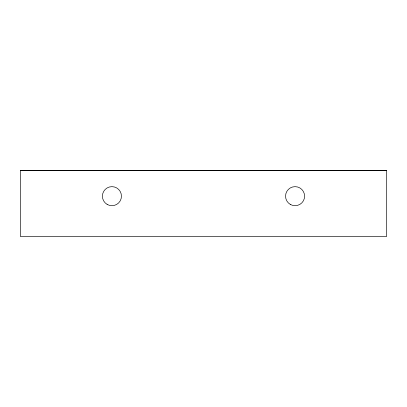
<?xml version="1.0" encoding="UTF-8"?>
<svg xmlns="http://www.w3.org/2000/svg" width="407" height="407" viewBox="0 0 407 407"><rect width="100%" height="100%" fill="white"/><g stroke="black" fill="none" stroke-linecap="round" stroke-linejoin="round"><path stroke-width="0.61" d="M20.35 170.533L386.65 170.533L386.65 236.467L20.35 236.467L20.35 170.533L386.65 170.533M290.313 204.421A9.524 9.524 0 0 0 304.599 196.174A9.524 9.524 0 0 0 290.313 187.927A9.524 9.524 0 0 0 290.313 204.421M107.163 204.421A9.524 9.524 0 0 0 121.449 196.174A9.524 9.524 0 0 0 107.163 187.927A9.524 9.524 0 0 0 107.163 204.421"/></g></svg>
